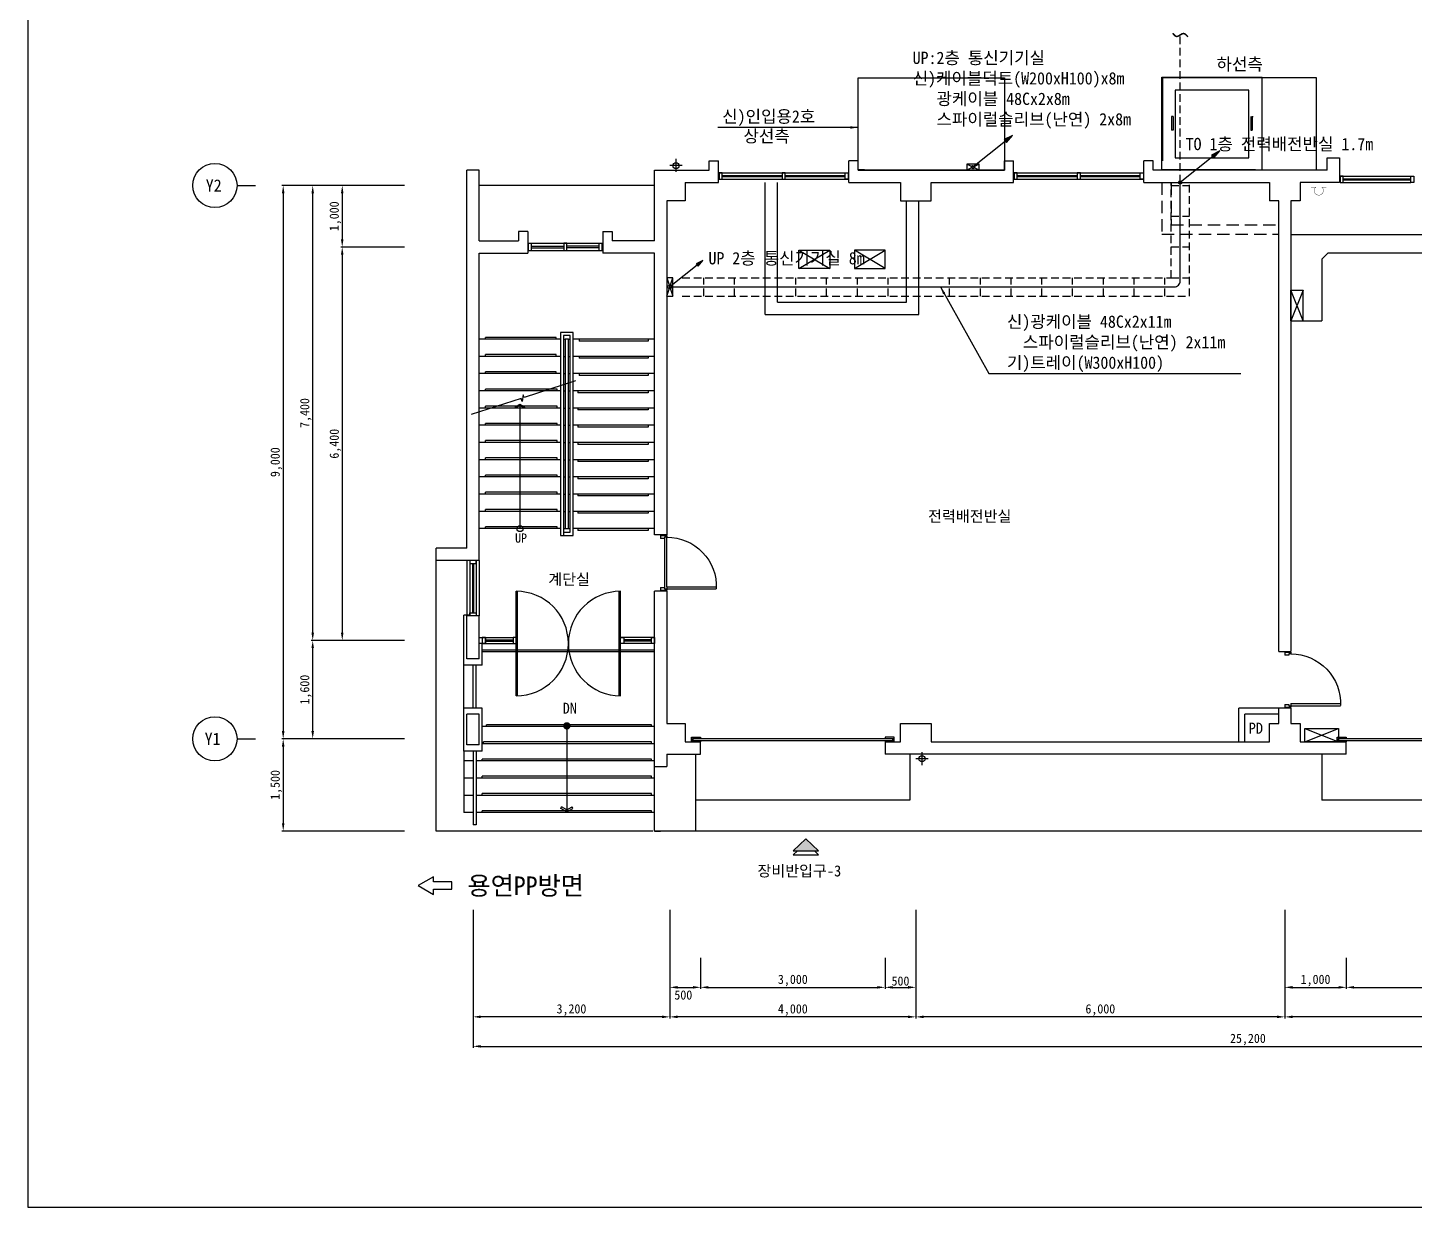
# Model space of a CAD drawing. Header units: millimetres. Extents: x 195645 to 235445, y -268596 to -237350.
# Drawn here: x 195645 to 218191, y -268596 to -249409 of the extents above; entities that cross this region are included whole.
import ezdxf
from ezdxf.enums import TextEntityAlignment as Align

# ---------------------------------------------------------------- set-up
doc = ezdxf.new("R2010")
doc.units = ezdxf.units.MM
doc.linetypes.add('HIDDEN', pattern=[0.375, 0.25, -0.125])
doc.linetypes.add('HIDDEN2', pattern=[0.1875, 0.125, -0.0625])
for name, color, linetype in [('TN-LEAT', 3, 'Continuous'), ('TN-TEXT', 6, 'Continuous'), ('TT-CABL', 4, 'Continuous'), ('TT-CTRL-JUNT', 4, 'Continuous'), ('TT-TRAY', 4, 'Continuous'), ('TZ-BASE', 253, 'Continuous'), ('TZ-DIMS', 1, 'Continuous'), ('TZ-LEAL', 1, 'Continuous'), ('TZ-LEAT', 3, 'Continuous'), ('TZ-SYMB', 2, 'Continuous'), ('TZ-TEX2', 3, 'Continuous')]:
    doc.layers.add(name, color=color, linetype=linetype)
doc.layers.add('TX-PAPR', color=2, linetype='Continuous', plot=False)
doc.styles.get("Standard").update_dxf_attribs({"font": 'GulimChe.ttf'})
doc.dimstyles.new('D50', dxfattribs={"dimscale": 50, "dimtxt": 3, "dimasz": 2.5, "dimexe": 0.5, "dimexo": 0.5, "dimgap": 0.5, "dimtad": 1, "dimdec": 0, "dimzin": 1, "dimdsep": 46, "dimlunit": 6, "dimtxsty": 'Standard', "dimcen": 1, "dimclrd": 1, "dimclre": 1, "dimclrt": 3, "dimadec": 0, "dimazin": 0, "dimtfac": 1, "dimtdec": 0, "dimtix": 1, "dimtmove": 2, "dimatfit": 3, "dimfxl": 0, "dimtvp": 2, "dimlwd": -1, "dimlwe": -1, "dimarcsym": 0})

# ---------------------------------------------------------------- blocks, each defined once
blk = doc.blocks.new('*D1296')
at = {"layer": 'DEFPOINTS', "color": 0}
for p in [(201797, -251976), (199799, -260976), (201797, -260976)]:
    blk.add_point(p, dxfattribs=at)
at = {"layer": 'TZ-DIMS', "color": 1}
for p, q in [((201772, -251976), (199774, -251976)), ((199799, -252101), (199799, -260851)), ((201772, -260976), (199774, -260976))]:
    blk.add_line(p, q, dxfattribs=at)
for points in [[(199778, -252101), (199819, -252101), (199799, -251976)], [(199778, -260851), (199819, -260851), (199799, -260976)]]:
    blk.add_solid(points, dxfattribs=at)
at = {"layer": 'TZ-DIMS', "color": 3, "insert": (199687, -256476), "char_height": 150, "attachment_point": 5, "rotation": 90}
blk.add_mtext('9,000', dxfattribs=at)
blk = doc.blocks.new('*D1303')
at = {"layer": 'DEFPOINTS', "color": 0}
for p in [(202886, -264155), (228086, -264155), (228086, -265978)]:
    blk.add_point(p, dxfattribs=at)
at = {"layer": 'TZ-DIMS', "color": 1}
for p, q in [((202886, -264180), (202886, -266003)), ((228086, -264180), (228086, -266003)), ((203011, -265978), (227961, -265978))]:
    blk.add_line(p, q, dxfattribs=at)
for points in [[(203011, -265957), (203011, -265999), (202886, -265978)], [(227961, -265957), (227961, -265999), (228086, -265978)]]:
    blk.add_solid(points, dxfattribs=at)
at = {"layer": 'TZ-DIMS', "color": 3, "insert": (215486, -265867), "char_height": 150, "attachment_point": 5}
blk.add_mtext('25,200', dxfattribs=at)
blk = doc.blocks.new('*D1304')
at = {"layer": 'DEFPOINTS', "color": 0}
for p in [(202886, -263730), (206086, -263730), (202886, -265498)]:
    blk.add_point(p, dxfattribs=at)
at = {"layer": 'TZ-DIMS', "color": 1}
for p, q in [((202886, -263755), (202886, -265523)), ((206086, -263755), (206086, -265523)), ((205961, -265498), (203011, -265498))]:
    blk.add_line(p, q, dxfattribs=at)
for points in [[(203011, -265477), (203011, -265519), (202886, -265498)], [(205961, -265477), (205961, -265519), (206086, -265498)]]:
    blk.add_solid(points, dxfattribs=at)
at = {"layer": 'TZ-DIMS', "color": 3, "insert": (204486, -265387), "char_height": 150, "attachment_point": 5}
blk.add_mtext('3,200', dxfattribs=at)
blk = doc.blocks.new('*D1306')
at = {"layer": 'DEFPOINTS', "color": 0}
for p in [(216086, -263730), (222086, -263730), (216086, -265498)]:
    blk.add_point(p, dxfattribs=at)
at = {"layer": 'TZ-DIMS', "color": 1}
for p, q in [((216086, -263755), (216086, -265523)), ((222086, -263755), (222086, -265523)), ((221961, -265498), (216211, -265498))]:
    blk.add_line(p, q, dxfattribs=at)
for points in [[(216211, -265477), (216211, -265519), (216086, -265498)], [(221961, -265477), (221961, -265519), (222086, -265498)]]:
    blk.add_solid(points, dxfattribs=at)
at = {"layer": 'TZ-DIMS', "color": 3, "insert": (219086, -265387), "char_height": 150, "attachment_point": 5}
blk.add_mtext('6,000', dxfattribs=at)
blk = doc.blocks.new('*D1308')
at = {"layer": 'DEFPOINTS', "color": 0}
for p in [(206086, -264512), (206586, -264512), (206586, -265018)]:
    blk.add_point(p, dxfattribs=at)
at = {"layer": 'TZ-DIMS', "color": 1}
for p, q in [((206086, -264537), (206086, -265043)), ((206586, -264537), (206586, -265043)), ((206211, -265018), (206461, -265018))]:
    blk.add_line(p, q, dxfattribs=at)
for points in [[(206211, -264997), (206211, -265039), (206086, -265018)], [(206461, -264997), (206461, -265039), (206586, -265018)]]:
    blk.add_solid(points, dxfattribs=at)
at = {"layer": 'TZ-DIMS', "color": 3, "insert": (206305, -265143), "char_height": 150, "attachment_point": 5}
blk.add_mtext('500', dxfattribs=at)
blk = doc.blocks.new('*D1309')
at = {"layer": 'DEFPOINTS', "color": 0}
for p in [(206586, -264512), (209586, -264512), (209586, -265018)]:
    blk.add_point(p, dxfattribs=at)
at = {"layer": 'TZ-DIMS', "color": 1}
for p, q in [((206586, -264537), (206586, -265043)), ((209586, -264537), (209586, -265043)), ((206711, -265018), (209461, -265018))]:
    blk.add_line(p, q, dxfattribs=at)
for points in [[(206711, -264997), (206711, -265039), (206586, -265018)], [(209461, -264997), (209461, -265039), (209586, -265018)]]:
    blk.add_solid(points, dxfattribs=at)
at = {"layer": 'TZ-DIMS', "color": 3, "insert": (208086, -264907), "char_height": 150, "attachment_point": 5}
blk.add_mtext('3,000', dxfattribs=at)
blk = doc.blocks.new('*D1310')
at = {"layer": 'DEFPOINTS', "color": 0}
for p in [(209586, -264512), (210086, -264512), (210086, -265018)]:
    blk.add_point(p, dxfattribs=at)
at = {"layer": 'TZ-DIMS', "color": 1}
for p, q in [((209586, -264537), (209586, -265043)), ((210086, -264537), (210086, -265043)), ((209711, -265018), (209961, -265018))]:
    blk.add_line(p, q, dxfattribs=at)
for points in [[(209711, -264997), (209711, -265039), (209586, -265018)], [(209961, -264997), (209961, -265039), (210086, -265018)]]:
    blk.add_solid(points, dxfattribs=at)
at = {"layer": 'TZ-DIMS', "color": 3, "insert": (209836, -264916), "char_height": 150, "attachment_point": 5}
blk.add_mtext('500', dxfattribs=at)
blk = doc.blocks.new('*D1311')
at = {"layer": 'DEFPOINTS', "color": 0}
for p in [(216086, -264512), (217086, -264512), (217086, -265018)]:
    blk.add_point(p, dxfattribs=at)
at = {"layer": 'TZ-DIMS', "color": 1}
for p, q in [((216086, -264537), (216086, -265043)), ((217086, -264537), (217086, -265043)), ((216211, -265018), (216961, -265018))]:
    blk.add_line(p, q, dxfattribs=at)
for points in [[(216211, -264997), (216211, -265039), (216086, -265018)], [(216961, -264997), (216961, -265039), (217086, -265018)]]:
    blk.add_solid(points, dxfattribs=at)
at = {"layer": 'TZ-DIMS', "color": 3, "insert": (216586, -264907), "char_height": 150, "attachment_point": 5}
blk.add_mtext('1,000', dxfattribs=at)
blk = doc.blocks.new('*D1312')
at = {"layer": 'DEFPOINTS', "color": 0}
for p in [(217086, -264512), (221086, -264512), (221086, -265018)]:
    blk.add_point(p, dxfattribs=at)
at = {"layer": 'TZ-DIMS', "color": 1}
for p, q in [((217086, -264537), (217086, -265043)), ((221086, -264537), (221086, -265043)), ((217211, -265018), (220961, -265018))]:
    blk.add_line(p, q, dxfattribs=at)
for points in [[(217211, -264997), (217211, -265039), (217086, -265018)], [(220961, -264997), (220961, -265039), (221086, -265018)]]:
    blk.add_solid(points, dxfattribs=at)
at = {"layer": 'TZ-DIMS', "color": 3, "insert": (219086, -264907), "char_height": 150, "attachment_point": 5}
blk.add_mtext('4,000', dxfattribs=at)
blk = doc.blocks.new('*D1318')
at = {"layer": 'DEFPOINTS', "color": 0}
for p in [(201797, -260976), (199799, -262476), (201797, -262476)]:
    blk.add_point(p, dxfattribs=at)
at = {"layer": 'TZ-DIMS', "color": 1}
for p, q in [((201772, -260976), (199774, -260976)), ((199799, -261101), (199799, -262351)), ((201772, -262476), (199774, -262476))]:
    blk.add_line(p, q, dxfattribs=at)
for points in [[(199778, -261101), (199819, -261101), (199799, -260976)], [(199778, -262351), (199819, -262351), (199799, -262476)]]:
    blk.add_solid(points, dxfattribs=at)
at = {"layer": 'TZ-DIMS', "color": 3, "insert": (199687, -261726), "char_height": 150, "attachment_point": 5, "rotation": 90}
blk.add_mtext('1,500', dxfattribs=at)
blk = doc.blocks.new('ARROW1')
for p, q in [((0, 0), (0.29, 0.5)), ((0, 0), (0.29, -0.5)), ((0.16, 0), (0.41, 0.43)), ((0.16, 0), (0.41, -0.43)), ((0.29, 0.5), (0.41, 0.43)), ((0.29, -0.5), (0.41, -0.43))]:
    blk.add_line(p, q)
blk = doc.blocks.new('*D1324')
at = {"layer": 'DEFPOINTS', "color": 0}
for p in [(200279, -259376), (201797, -259376), (201797, -260976)]:
    blk.add_point(p, dxfattribs=at)
at = {"layer": 'TZ-DIMS', "color": 1}
for p, q in [((201772, -259376), (200254, -259376)), ((200279, -260851), (200279, -259501)), ((201772, -260976), (200254, -260976))]:
    blk.add_line(p, q, dxfattribs=at)
for points in [[(200258, -259501), (200299, -259501), (200279, -259376)], [(200258, -260851), (200299, -260851), (200279, -260976)]]:
    blk.add_solid(points, dxfattribs=at)
at = {"layer": 'TZ-DIMS', "color": 3, "insert": (200167, -260176), "char_height": 150, "attachment_point": 5, "rotation": 90}
blk.add_mtext('1,600', dxfattribs=at)
blk = doc.blocks.new('*D1325')
at = {"layer": 'DEFPOINTS', "color": 0}
for p in [(200279, -251976), (201797, -251976), (201797, -259376)]:
    blk.add_point(p, dxfattribs=at)
at = {"layer": 'TZ-DIMS', "color": 1}
for p, q in [((201772, -251976), (200254, -251976)), ((200279, -259251), (200279, -252101)), ((201772, -259376), (200254, -259376))]:
    blk.add_line(p, q, dxfattribs=at)
for points in [[(200258, -252101), (200299, -252101), (200279, -251976)], [(200258, -259251), (200299, -259251), (200279, -259376)]]:
    blk.add_solid(points, dxfattribs=at)
at = {"layer": 'TZ-DIMS', "color": 3, "insert": (200167, -255676), "char_height": 150, "attachment_point": 5, "rotation": 90}
blk.add_mtext('7,400', dxfattribs=at)
blk = doc.blocks.new('*D1326')
at = {"layer": 'DEFPOINTS', "color": 0}
for p in [(210086, -263730), (216086, -263730), (210086, -265498)]:
    blk.add_point(p, dxfattribs=at)
at = {"layer": 'TZ-DIMS', "color": 1}
for p, q in [((210086, -263755), (210086, -265523)), ((216086, -263755), (216086, -265523)), ((215961, -265498), (210211, -265498))]:
    blk.add_line(p, q, dxfattribs=at)
for points in [[(210211, -265477), (210211, -265519), (210086, -265498)], [(215961, -265477), (215961, -265519), (216086, -265498)]]:
    blk.add_solid(points, dxfattribs=at)
at = {"layer": 'TZ-DIMS', "color": 3, "insert": (213086, -265387), "char_height": 150, "attachment_point": 5}
blk.add_mtext('6,000', dxfattribs=at)
blk = doc.blocks.new('*D1327')
at = {"layer": 'DEFPOINTS', "color": 0}
for p in [(206086, -263730), (210086, -263730), (206086, -265498)]:
    blk.add_point(p, dxfattribs=at)
at = {"layer": 'TZ-DIMS', "color": 1}
for p, q in [((206086, -263755), (206086, -265523)), ((210086, -263755), (210086, -265523)), ((209961, -265498), (206211, -265498))]:
    blk.add_line(p, q, dxfattribs=at)
for points in [[(206211, -265477), (206211, -265519), (206086, -265498)], [(209961, -265477), (209961, -265519), (210086, -265498)]]:
    blk.add_solid(points, dxfattribs=at)
at = {"layer": 'TZ-DIMS', "color": 3, "insert": (208086, -265387), "char_height": 150, "attachment_point": 5}
blk.add_mtext('4,000', dxfattribs=at)
blk = doc.blocks.new('*D1335')
at = {"layer": 'DEFPOINTS', "color": 0}
for p in [(201797, -251976), (200759, -252976), (201797, -252976)]:
    blk.add_point(p, dxfattribs=at)
at = {"layer": 'TZ-DIMS', "color": 1}
for p, q in [((201772, -251976), (200734, -251976)), ((200759, -252101), (200759, -252851)), ((201772, -252976), (200734, -252976))]:
    blk.add_line(p, q, dxfattribs=at)
for points in [[(200738, -252101), (200779, -252101), (200759, -251976)], [(200738, -252851), (200779, -252851), (200759, -252976)]]:
    blk.add_solid(points, dxfattribs=at)
at = {"layer": 'TZ-DIMS', "color": 3, "insert": (200647, -252476), "char_height": 150, "attachment_point": 5, "rotation": 90}
blk.add_mtext('1,000', dxfattribs=at)
blk = doc.blocks.new('*D1336')
at = {"layer": 'DEFPOINTS', "color": 0}
for p in [(201797, -252976), (200759, -259376), (201797, -259376)]:
    blk.add_point(p, dxfattribs=at)
at = {"layer": 'TZ-DIMS', "color": 1}
for p, q in [((201772, -252976), (200734, -252976)), ((200759, -253101), (200759, -259251)), ((201772, -259376), (200734, -259376))]:
    blk.add_line(p, q, dxfattribs=at)
for points in [[(200738, -253101), (200779, -253101), (200759, -252976)], [(200738, -259251), (200779, -259251), (200759, -259376)]]:
    blk.add_solid(points, dxfattribs=at)
at = {"layer": 'TZ-DIMS', "color": 3, "insert": (200647, -256176), "char_height": 150, "attachment_point": 5, "rotation": 90}
blk.add_mtext('6,400', dxfattribs=at)
blk = doc.blocks.new('2P-D203')
at = {"color": 0}
for p, q in [((29, 50), (29, 855)), ((65, 50), (65, 856)), ((0, 50), (0, -50)), ((29, 50), (0, 50)), ((65, 50), (29, 50)), ((29, 14), (29, 50)), ((50, 14), (29, 14)), ((50, -50), (50, 14)), ((871, 14), (850, 14)), ((871, 14), (850, 14)), ((850, 14), (850, -50)), ((900, 50), (871, 50)), ((871, 50), (871, 14)), ((900, -50), (900, 50)), ((50, -50), (0, -50)), ((900, -50), (850, -50))]:
    blk.add_line(p, q, dxfattribs=at)
blk.add_arc((65, 50), 806, 0, 92.5062, dxfattribs=at)

msp = doc.modelspace()

# ---------------------------------------------------------------- hatches: boundary and pattern name
at = {"layer": 'TZ-BASE'}
msp.add_hatch(color=256, dxfattribs=at).paths.add_polyline_path([(208503.7, -262795.7), (208093, -262795.7), (208298.4, -262601.2)])
at = {"layer": 'TZ-SYMB'}
for points in [[(211657.4, -251161.4), (211522.6, -251229.6), (211561.4, -251278.1)], [(215028.2, -251411.4), (214893.4, -251479.6), (214932.3, -251528.1)], [(206623.1, -253195.5), (206515.2, -253250.1), (206546.3, -253288.9)]]:
    msp.add_hatch(color=256, dxfattribs=at).paths.add_polyline_path(points)

# ---------------------------------------------------------------- linework, layer by layer
at = {"layer": 'TT-CABL', "const_width": 25, "elevation": -0.1}
msp.add_lwpolyline([(214511.4, -249557.4), (214496.9, -249541.5), (214482.3, -249526.9), (214474.8, -249520.5), (214467.4, -249515), (214459.8, -249510.4), (214452, -249507), (214444.2, -249504.9), (214434.8, -249504.3), (214428, -249505.2), (214419.7, -249507.6), (214411.3, -249511.2), (214402.7, -249515.7), (214385.6, -249526.3), (214368.5, -249537.1), (214351.6, -249546.2), (214343.4, -249549.3), (214335.3, -249551.1), (214328.6, -249551.5), (214319.9, -249550), (214312.4, -249546.9), (214305.1, -249542.6), (214298, -249537), (214291, -249530.4), (214277.3, -249515.2), (214263.8, -249498.4)], dxfattribs=at)
at = {"layer": 'TT-CABL', "linetype": 'HIDDEN', "ltscale": 500, "elevation": -0.1}
msp.add_lwpolyline([(214386.1, -251925.9), (214386.1, -249525.9)], dxfattribs=at)
at = {"layer": 'TT-CABL'}
msp.add_lwpolyline([(206086, -253625.9), (214286.1, -253625.9, 0.4142136), (214386.1, -253525.9), (214386.1, -251925.9)], format="xyb", dxfattribs=at)
at = {"layer": 'TT-CTRL-JUNT', "ltscale": 3}
for points in [[(210915.3, -251625.9), (210915.3, -251725.9), (211115.3, -251725.9), (211115.3, -251625.9)], [(206036, -253775.9), (206136, -253775.9), (206136, -253475.9), (206036, -253475.9)]]:
    msp.add_lwpolyline(points, close=True, dxfattribs=at)
for points in [[(211115.3, -251725.9), (210915.3, -251625.9)], [(211115.3, -251625.9), (210915.3, -251725.9)], [(206036, -253775.9), (206136, -253475.9)], [(206036, -253475.9), (206136, -253775.9)]]:
    msp.add_lwpolyline(points, dxfattribs=at)
at = {"layer": 'TT-TRAY', "linetype": 'HIDDEN2', "ltscale": 1000}
for points in [[(206286, -253475.9), (214236.1, -253475.9), (214236.1, -251925.9)], [(206286, -253775.9), (214536.1, -253775.9), (214536.1, -251925.9)], [(206636, -253775.9), (206636, -253475.9)], [(207136, -253775.9), (207136, -253475.9)], [(207636, -253775.9), (207636, -253475.9)], [(208136, -253775.9), (208136, -253475.9)], [(208636, -253775.9), (208636, -253475.9)], [(209136, -253775.9), (209136, -253475.9)], [(209636, -253775.9), (209636, -253475.9)], [(210136, -253775.9), (210136, -253475.9)], [(210636, -253775.9), (210636, -253475.9)], [(211136, -253775.9), (211136, -253475.9)], [(211636, -253775.9), (211636, -253475.9)], [(212136, -253775.9), (212136, -253475.9)], [(212636, -253775.9), (212636, -253475.9)], [(213136, -253775.9), (213136, -253475.9)], [(213636, -253775.9), (213636, -253475.9)], [(214136, -253775.9), (214136, -253475.9)], [(214236.1, -253475.9), (214536.1, -253475.9)]]:
    msp.add_lwpolyline(points, dxfattribs=at)
at = {"layer": 'TT-TRAY', "linetype": 'HIDDEN2', "ltscale": 1000, "elevation": -0.1}
for points in [[(214236.1, -251975.9), (214536.1, -251975.9)], [(214236.1, -252475.9), (214536.1, -252475.9)], [(214236.1, -252975.9), (214536.1, -252975.9)]]:
    msp.add_lwpolyline(points, dxfattribs=at)
at = {"layer": 'TX-PAPR'}
msp.add_lwpolyline([(195644.6, -268595.5), (235444.6, -268595.5), (235444.6, -242795.5), (195644.6, -242795.5)], close=True, dxfattribs=at)
at = {"layer": 'TZ-BASE'}
for p, q in [((214086.1, -250210.9), (215716.1, -250210.9)), ((214086.1, -251575.9), (214086.1, -250210.9)), ((216601.1, -250225.9), (214101.1, -250225.9)), ((214101.1, -251575.9), (214101.1, -250225.9)), ((215716.1, -251717.9), (215716.1, -250210.9)), ((216601.1, -251725.9), (216601.1, -250225.9)), ((214245.2, -250850.8), (214245.2, -251078)), ((214267.9, -250850.8), (214245.2, -250850.8)), ((214267.9, -250850.8), (214267.9, -251078)), ((215534.3, -250850.8), (215534.3, -251078)), ((215547.4, -250850.8), (215570.1, -250850.8)), ((215557, -250850.8), (215557, -251078)), ((214267.9, -251078), (214245.2, -251078)), ((215534.3, -251078), (215557, -251078)), ((206186, -251544.4), (206186, -251755)), ((206726, -251725.9), (206726, -251575.9)), ((206726, -251575.9), (206876, -251575.9)), ((206876, -251925.9), (206876, -251575.9)), ((208996, -251925.9), (208996, -251575.9)), ((209146, -251575.9), (208996, -251575.9)), ((209146, -251725.9), (209146, -251575.9)), ((211526, -251725.9), (211526, -251575.9)), ((211526, -251575.9), (211676, -251575.9)), ((211676, -251925.9), (211676, -251575.9)), ((213796, -251925.9), (213796, -251575.9)), ((213946, -251575.9), (213796, -251575.9)), ((213946, -251725.9), (213946, -251575.9)), ((214086.1, -251717.9), (214086.1, -251575.9)), ((216776, -251725.9), (216776, -251525.9)), ((216776, -251525.9), (216976, -251525.9)), ((216976, -251525.9), (216976, -251925.9)), ((202986, -251725.9), (202786, -251725.9)), ((202786, -257875.9), (202786, -251725.9)), ((202986, -252875.9), (202986, -251725.9)), ((205836, -251725.9), (206726, -251725.9)), ((205836, -252875.9), (205836, -251725.9)), ((206286.7, -251650.9), (206083.7, -251650.9)), ((206886, -251771.4), (208986, -251771.4)), ((206936, -251813.4), (207911, -251813.4)), ((206936, -251829.4), (207911, -251829.4)), ((207961, -251813.4), (208936, -251813.4)), ((207961, -251829.4), (208936, -251829.4)), ((209146, -251717.9), (209251, -251717.9)), ((209146, -251725.9), (211526, -251725.9)), ((211686, -251771.4), (213786, -251771.4)), ((211736, -251813.4), (212711, -251813.4)), ((211736, -251829.4), (212711, -251829.4)), ((212761, -251813.4), (213736, -251813.4)), ((212761, -251829.4), (213736, -251829.4)), ((216776, -251725.9), (213946, -251725.9)), ((214086.1, -251717.9), (215611.1, -251717.9)), ((216976, -251725.9), (216976, -251925.9)), ((216986, -251825.9), (218136, -251825.9)), ((205836, -251975.9), (202986, -251975.9)), ((206336, -251925.9), (206876, -251925.9)), ((206336, -251925.9), (206336, -252225.9)), ((206886, -251871.4), (208986, -251871.4)), ((207636, -254075.9), (207636, -251925.9)), ((207836, -253875.9), (207836, -251925.9)), ((208996, -251925.9), (209836, -251925.9)), ((209836, -251925.9), (209836, -252225.9)), ((210336, -252225.9), (210336, -251925.9)), ((210336, -251925.9), (211676, -251925.9)), ((211686, -251871.4), (213786, -251871.4)), ((213796, -251925.9), (215836, -251925.9)), ((215836, -251925.9), (215836, -252225.9)), ((216976, -251925.9), (216336, -251925.9)), ((216336, -251925.9), (216336, -252225.9)), ((216986, -251925.9), (218136, -251925.9)), ((217036, -251867.9), (218136, -251867.9)), ((217036, -251883.9), (218136, -251883.9)), ((206336, -252225.9), (206036, -252225.9)), ((206036, -252225.9), (206036, -257655.9)), ((209836, -252225.9), (210336, -252225.9)), ((209936, -253875.9), (209936, -252225.9)), ((210136, -254075.9), (210136, -252225.9)), ((215986, -252225.9), (215836, -252225.9)), ((215986, -259555.9), (215986, -252225.9)), ((216336, -252225.9), (216186, -252225.9)), ((216186, -252225.9), (216186, -259555.9)), ((203776, -252725.9), (203626, -252725.9)), ((203626, -252725.9), (203626, -252875.9)), ((203776, -252725.9), (203776, -253075.9)), ((204996, -252725.9), (205146, -252725.9)), ((204996, -252725.9), (204996, -253075.9)), ((205146, -252725.9), (205146, -252875.9)), ((202986, -252875.9), (203626, -252875.9)), ((203786, -252914.3), (204986, -252914.3)), ((203786, -253034.3), (203786, -252914.3)), ((203836, -253034.3), (203836, -252914.3)), ((203836, -252960.9), (204361, -252960.9)), ((204936, -252960.9), (204411, -252960.9)), ((204936, -253034.3), (204936, -252914.3)), ((204986, -253034.3), (204986, -252914.3)), ((205836, -252875.9), (205146, -252875.9)), ((226836, -252775.9), (216186, -252775.9)), ((216186, -252775.9), (216186, -254175.9)), ((202986, -258075.9), (202986, -253075.9)), ((202986, -253075.9), (203776, -253075.9)), ((203786, -253034.3), (204986, -253034.3)), ((203836, -252990.9), (204361, -252990.9)), ((204936, -252990.9), (204411, -252990.9)), ((205836, -253075.9), (204996, -253075.9)), ((205836, -257655.9), (205836, -253075.9)), ((208186, -253325.9), (208686, -253025.9)), ((208186, -253025.9), (208686, -253325.9)), ((209086, -253325.9), (209586, -253025.9)), ((209586, -253325.9), (209086, -253025.9)), ((216686, -253175.9), (216786.1, -253075.8)), ((216686, -253175.9), (216686, -254175.9)), ((226836, -253075.9), (216786, -253075.9)), ((216186, -254175.9), (216186, -253675.9)), ((216186, -253675.9), (216386, -253675.9)), ((216386, -253675.9), (216186, -254175.9)), ((216386, -254175.9), (216186, -253675.9)), ((216386, -254175.9), (216386, -253675.9)), ((207636, -254075.9), (210136, -254075.9)), ((207836, -253875.9), (209936, -253875.9)), ((216186, -254175.9), (216686, -254175.9)), ((204306, -254475.9), (202986, -254475.9)), ((204236, -254445.9), (203086, -254445.9)), ((203086, -254475.9), (203086, -254445.9)), ((204236, -254475.9), (204236, -254445.9)), ((204356, -254475.9), (204386, -254475.9)), ((204436, -254475.9), (204466, -254475.9)), ((205836, -254475.9), (204516, -254475.9)), ((204611, -254475.9), (204611, -254505.9)), ((205736, -254505.9), (204611, -254505.9)), ((205736, -254475.9), (205736, -254505.9)), ((204306, -254755.9), (202986, -254755.9)), ((204236, -254725.9), (203086, -254725.9)), ((203086, -254755.9), (203086, -254725.9)), ((204236, -254755.9), (204236, -254725.9)), ((204356, -254755.9), (204386, -254755.9)), ((204436, -254755.9), (204466, -254755.9)), ((205836, -254755.9), (204516, -254755.9)), ((204611, -254755.9), (204611, -254785.9)), ((205736, -254755.9), (205736, -254785.9)), ((205736, -254785.9), (204611, -254785.9)), ((204306, -255035.9), (202986, -255035.9)), ((204236, -255005.9), (203086, -255005.9)), ((203086, -255035.9), (203086, -255005.9)), ((204236, -255035.9), (204236, -255005.9)), ((204356, -255035.9), (204386, -255035.9)), ((204436, -255035.9), (204466, -255035.9)), ((204436, -257555.9), (204436, -255190.5)), ((204466, -257615.9), (204466, -255190.5)), ((205836, -255035.9), (204516, -255035.9)), ((204516, -257665.9), (204516, -255162.6)), ((204611, -255035.9), (204611, -255065.9)), ((205736, -255065.9), (204611, -255065.9)), ((205736, -255035.9), (205736, -255065.9)), ((204306, -255315.9), (202986, -255315.9)), ((204256, -255285.9), (203086, -255285.9)), ((203086, -255315.9), (203086, -255285.9)), ((204256, -255315.9), (204256, -255285.9)), ((204306, -255225.8), (204306, -257665.9)), ((204356, -255225.8), (204356, -257665.9)), ((204356, -255315.9), (204386, -255315.9)), ((204386, -255225.8), (204386, -257555.9)), ((204436, -255315.9), (204466, -255315.9)), ((205836, -255315.9), (204516, -255315.9)), ((204591, -255315.9), (204591, -255345.9)), ((205736, -255345.9), (204591, -255345.9)), ((205736, -255315.9), (205736, -255345.9)), ((204306, -255595.9), (202986, -255595.9)), ((204256, -255565.9), (203086, -255565.9)), ((203086, -255595.9), (203086, -255565.9)), ((203575, -255575.9), (203648.5, -255533.4)), ((203583.5, -255590.6), (203575, -255575.9)), ((203648.5, -255553), (203583.5, -255590.6)), ((203648.5, -255533.4), (203722, -255575.9)), ((203713.5, -255590.6), (203648.5, -255553)), ((203722, -255575.9), (203713.5, -255590.6)), ((204256, -255595.9), (204256, -255565.9)), ((204356, -255595.9), (204386, -255595.9)), ((204436, -255595.9), (204466, -255595.9)), ((205836, -255595.9), (204516, -255595.9)), ((204591, -255595.9), (204591, -255625.9)), ((205736, -255625.9), (204591, -255625.9)), ((205736, -255595.9), (205736, -255625.9)), ((204306, -255875.9), (202986, -255875.9)), ((204256, -255845.9), (203086, -255845.9)), ((203086, -255875.9), (203086, -255845.9)), ((204256, -255875.9), (204256, -255845.9)), ((204356, -255875.9), (204386, -255875.9)), ((204436, -255875.9), (204466, -255875.9)), ((205836, -255875.9), (204516, -255875.9)), ((204591, -255875.9), (204591, -255905.9)), ((205736, -255875.9), (205736, -255905.9)), ((204256, -256125.9), (203086, -256125.9)), ((203086, -256155.9), (203086, -256125.9)), ((204256, -256155.9), (204256, -256125.9)), ((205736, -255905.9), (204591, -255905.9)), ((204306, -256155.9), (202986, -256155.9)), ((204356, -256155.9), (204386, -256155.9)), ((204436, -256155.9), (204466, -256155.9)), ((205836, -256155.9), (204516, -256155.9)), ((204591, -256155.9), (204591, -256185.9)), ((205736, -256185.9), (204591, -256185.9)), ((205736, -256155.9), (205736, -256185.9)), ((204306, -256435.9), (202986, -256435.9)), ((204256, -256405.9), (203086, -256405.9)), ((203086, -256435.9), (203086, -256405.9)), ((204256, -256435.9), (204256, -256405.9)), ((204356, -256435.9), (204386, -256435.9)), ((204436, -256435.9), (204466, -256435.9)), ((205836, -256435.9), (204516, -256435.9)), ((204591, -256435.9), (204591, -256465.9)), ((205736, -256465.9), (204591, -256465.9)), ((205736, -256435.9), (205736, -256465.9)), ((204306, -256715.9), (202986, -256715.9)), ((204256, -256685.9), (203086, -256685.9)), ((203086, -256715.9), (203086, -256685.9)), ((204256, -256715.9), (204256, -256685.9)), ((204356, -256715.9), (204386, -256715.9)), ((204436, -256715.9), (204466, -256715.9)), ((205836, -256715.9), (204516, -256715.9)), ((204591, -256715.9), (204591, -256745.9)), ((205736, -256745.9), (204591, -256745.9)), ((205736, -256715.9), (205736, -256745.9)), ((204306, -256995.9), (202986, -256995.9)), ((204256, -256965.9), (203086, -256965.9)), ((203086, -256995.9), (203086, -256965.9)), ((204256, -256995.9), (204256, -256965.9)), ((204356, -256995.9), (204386, -256995.9)), ((204436, -256995.9), (204466, -256995.9)), ((205836, -256995.9), (204516, -256995.9)), ((204591, -256995.9), (204591, -257025.9)), ((205736, -257025.9), (204591, -257025.9)), ((205736, -256995.9), (205736, -257025.9)), ((204256, -257245.9), (203086, -257245.9)), ((203086, -257275.9), (203086, -257245.9)), ((204256, -257275.9), (204256, -257245.9)), ((204306, -257275.9), (202986, -257275.9)), ((204356, -257275.9), (204386, -257275.9)), ((204436, -257275.9), (204466, -257275.9)), ((205836, -257275.9), (204516, -257275.9)), ((204591, -257275.9), (204591, -257305.9)), ((205736, -257305.9), (204591, -257305.9)), ((205736, -257275.9), (205736, -257305.9)), ((204306, -257555.9), (202986, -257555.9)), ((204256, -257525.9), (203086, -257525.9)), ((203086, -257555.9), (203086, -257525.9)), ((204256, -257555.9), (204256, -257525.9)), ((204306, -257665.9), (204356, -257665.9)), ((204356, -257555.9), (204386, -257555.9)), ((204356, -257615.9), (204466, -257615.9)), ((204356, -257665.9), (204516, -257665.9)), ((204386, -257555.9), (204436, -257555.9)), ((204436, -257555.9), (204466, -257555.9)), ((205836, -257555.9), (204516, -257555.9)), ((204591, -257555.9), (204591, -257585.9)), ((205736, -257585.9), (204591, -257585.9)), ((205736, -257555.9), (205736, -257585.9)), ((206036, -257655.9), (205836, -257655.9)), ((206000.1, -257695.8), (206000.1, -258516)), ((206036, -258501.3), (206036, -257675.3)), ((202786, -257875.9), (202286, -257875.9)), ((202286, -258075.9), (202286, -257875.9)), ((202986, -258075.9), (202286, -258075.9)), ((202286, -262475.9), (202286, -258075.9)), ((202786, -258079.9), (202786, -258969.9)), ((202836, -258075.9), (202836, -258975.9)), ((202878, -258125.9), (202878, -258925.9)), ((202894, -258125.9), (202894, -258925.9)), ((202936, -258075.9), (202936, -258975.9)), ((202986, -258075.9), (202986, -258975.9)), ((203586, -260275.9), (203586, -258575.9)), ((203611, -260275.5), (203611, -258576.3)), ((205261, -260275.5), (205261, -258576.3)), ((205286, -260275.9), (205286, -258575.9)), ((206036, -258575.9), (205836, -258575.9)), ((205836, -261425.9), (205836, -258575.9)), ((206036, -258575.9), (206036, -260725.9)), ((202736, -259775.9), (202736, -258965.9)), ((202836, -258965.9), (202736, -258965.9)), ((202986, -258975.9), (202786, -258975.9)), ((202786, -259675.9), (202786, -258975.9)), ((202986, -259675.9), (202986, -258975.9)), ((203036, -259775.9), (203036, -259425.9)), ((203090, -259325.9), (203536, -259325.9)), ((203090, -259365.9), (203536, -259365.9)), ((203090, -259385.9), (203536, -259385.9)), ((203090, -259425.9), (203536, -259425.9)), ((205786, -259325.9), (205286, -259325.9)), ((205836, -259325.9), (205336, -259325.9)), ((205786, -259365.9), (205336, -259365.9)), ((205786, -259385.9), (205336, -259385.9)), ((205786, -259425.9), (205336, -259425.9)), ((202986, -259675.9), (202786, -259675.9)), ((203032, -259525.9), (205836, -259525.9)), ((203032, -259555.9), (205836, -259555.9)), ((215986, -259555.9), (216186, -259555.9)), ((203036, -259775.9), (202736, -259775.9)), ((202736, -260475.9), (202736, -259775.9)), ((202886, -260475.9), (202886, -259775.9)), ((202936, -260475.9), (202936, -259775.9)), ((202736, -261175.9), (202736, -260475.9)), ((203036, -260475.9), (202736, -260475.9)), ((202986, -260575.9), (202786, -260575.9)), ((202786, -261075.9), (202786, -260575.9)), ((202986, -261075.9), (202986, -260575.9)), ((203036, -261175.9), (203036, -260475.9)), ((215986, -260475.9), (215336, -260475.9)), ((215336, -261025.9), (215336, -260475.9)), ((215986, -260575.9), (215436, -260575.9)), ((215436, -261025.9), (215436, -260575.9)), ((215986, -260725.9), (215986, -260475.9)), ((216186, -260475.9), (215986, -260475.9)), ((216186, -260475.9), (216186, -260725.9)), ((205836, -260775.9), (203036, -260775.9)), ((205786, -260745.9), (203106, -260745.9)), ((203106, -260775.9), (203106, -260745.9)), ((204411, -260765.2), (204411, -262164.5)), ((205786, -260775.9), (205786, -260745.9)), ((206036, -260725.9), (206336, -260725.9)), ((206336, -260725.9), (206336, -261025.9)), ((209836, -261025.9), (209836, -260725.9)), ((209836, -260725.9), (210336, -260725.9)), ((210336, -260725.9), (210336, -261025.9)), ((215836, -261025.9), (215836, -260725.9)), ((215836, -260725.9), (215986, -260725.9)), ((216186, -260725.9), (216336, -260725.9)), ((216336, -260725.9), (216336, -261025.9)), ((216413, -260807.5), (216959, -261025.9)), ((216413, -261025.9), (216959, -260807.5)), ((202986, -261075.9), (202786, -261075.9)), ((205836, -261055.9), (203036, -261055.9)), ((205786, -261025.9), (203056, -261025.9)), ((203056, -261055.9), (203056, -261025.9)), ((205786, -261055.9), (205786, -261025.9)), ((206336, -261025.9), (206586, -261025.9)), ((206586, -261225.9), (206586, -261025.9)), ((209586, -261025.9), (209836, -261025.9)), ((209586, -261025.9), (209586, -261225.9)), ((210336, -261025.9), (215836, -261025.9)), ((216336, -261025.9), (217086, -261025.9)), ((216436, -261025.9), (217086, -261025.9)), ((217086, -261225.9), (217086, -261025.9)), ((202736, -261175.9), (202736, -262175.9)), ((203036, -261175.9), (202736, -261175.9)), ((202886, -261175.9), (202886, -262375.9)), ((202936, -261175.9), (202936, -262375.9)), ((205786, -261305.9), (203036, -261305.9)), ((203036, -261335.9), (203036, -261305.9)), ((205786, -261335.9), (205786, -261305.9)), ((206036, -261225.9), (206586, -261225.9)), ((206036, -261225.9), (206036, -261425.9)), ((206511, -262475.9), (206511, -261225.9)), ((217086, -261225.9), (209586, -261225.9)), ((209986, -261225.9), (209986, -261975.9)), ((210286.7, -261300.9), (210083.7, -261300.9)), ((210186, -261194.4), (210186, -261405)), ((216686, -261225.9), (216686, -261975.9)), ((202886, -261335.9), (202736, -261335.9)), ((205836, -261335.9), (202936, -261335.9)), ((205836, -261425.9), (206036, -261425.9)), ((205836, -262475.9), (205836, -261425.9)), ((202886, -261615.9), (202736, -261615.9)), ((205836, -261615.9), (202936, -261615.9)), ((205786, -261585.9), (203036, -261585.9)), ((203036, -261615.9), (203036, -261585.9)), ((205786, -261615.9), (205786, -261585.9)), ((202886, -261895.9), (202736, -261895.9)), ((205836, -261895.9), (202936, -261895.9)), ((205786, -261865.9), (203036, -261865.9)), ((203036, -261895.9), (203036, -261865.9)), ((205786, -261895.9), (205786, -261865.9)), ((209986, -261975.9), (206511, -261975.9)), ((221486, -261975.9), (216686, -261975.9)), ((202886, -262175.9), (202736, -262175.9)), ((205836, -262175.9), (202936, -262175.9)), ((205786, -262145.9), (203036, -262145.9)), ((203036, -262175.9), (203036, -262145.9)), ((205786, -262175.9), (205786, -262145.9)), ((202936, -262375.9), (202886, -262375.9)), ((205811, -262475.9), (202286, -262475.9)), ((228336, -262475.9), (205836, -262475.9)), ((205836, -262475.9), (205936, -262475.9)), ((205836, -262475.9), (205936, -262475.9)), ((208093, -262795.7), (208298.4, -262601.2)), ((208503.7, -262795.7), (208298.4, -262601.2)), ((208093, -262795.7), (208503.7, -262795.7)), ((208093, -262864.8), (208159.9, -262795.7)), ((208093, -262864.8), (208503.7, -262864.8)), ((208503.7, -262864.8), (208436.8, -262795.7))]:
    msp.add_line(p, q, dxfattribs=at)
at = {"layer": 'TZ-BASE', "linetype": 'HIDDEN', "ltscale": 800}
for p, q in [((214086.1, -251925.9), (214086.1, -252767.8)), ((214236.1, -251925.9), (214236.1, -252617.8)), ((214236.1, -252617.8), (215986, -252617.8)), ((214086.1, -252767.8), (215986, -252767.8))]:
    msp.add_line(p, q, dxfattribs=at)
at = {"layer": 'TZ-BASE'}
for points in [[(211526, -251725.9), (209146, -251725.9), (209146, -250225.9), (211526, -250225.9)], [(214301.1, -250425.9), (214301.1, -251525.9), (215501.1, -251525.9), (215501.1, -250425.9)], [(206886, -251871.4), (206936, -251871.4), (206936, -251771.4), (206886, -251771.4)], [(207911, -251871.4), (207961, -251871.4), (207961, -251771.4), (207911, -251771.4)], [(208986, -251871.4), (208936, -251871.4), (208936, -251771.4), (208986, -251771.4)], [(211686, -251871.4), (211736, -251871.4), (211736, -251771.4), (211686, -251771.4)], [(212711, -251871.4), (212761, -251871.4), (212761, -251771.4), (212711, -251771.4)], [(213786, -251871.4), (213736, -251871.4), (213736, -251771.4), (213786, -251771.4)], [(216986, -251925.9), (217036, -251925.9), (217036, -251825.9), (216986, -251825.9)], [(218186, -251925.9), (218136, -251925.9), (218136, -251825.9), (218186, -251825.9)], [(204361, -253034.3), (204411, -253034.3), (204411, -252914.3), (204361, -252914.3)], [(208186, -253325.9), (208186, -253025.9), (208686, -253025.9), (208686, -253325.9)], [(209086, -253025.9), (209086, -253325.9), (209586, -253325.9), (209586, -253025.9)], [(202836, -258075.9), (202836, -258125.9), (202936, -258125.9), (202936, -258075.9)], [(202836, -258975.9), (202836, -258925.9), (202936, -258925.9), (202936, -258975.9)], [(202986, -259325.9), (203090, -259325.9), (203090, -259425.9), (202986, -259425.9)], [(203090, -259325.9), (203036, -259325.9), (203036, -259425.9), (203090, -259425.9)], [(203586, -259325.9), (203536, -259325.9), (203536, -259425.9), (203586, -259425.9)], [(205286, -259325.9), (205336, -259325.9), (205336, -259425.9), (205286, -259425.9)], [(205786, -259325.9), (205836, -259325.9), (205836, -259425.9), (205786, -259425.9)], [(216413, -261025.9), (216413, -260807.5), (216959, -260807.5), (216959, -261025.9)], [(206586.1, -261025.9), (206436.1, -261025.9), (206436.1, -260950.9), (206586.1, -260950.9), (206586.1, -260968.4), (206454.1, -260968.4), (206454.1, -261008.4), (206586.1, -261008.4)], [(209585.8, -261025.9), (209735.8, -261025.9), (209735.8, -260950.9), (209585.8, -260950.9), (209585.8, -260968.4), (209717.8, -260968.4), (209717.8, -261008.4), (209585.8, -261008.4)], [(217086, -261025.9), (216936, -261025.9), (216936, -260950.9), (217086, -260950.9), (217086, -260968.4), (216954, -260968.4), (216954, -261008.4), (217086, -261008.4)], [(202241.4, -263219.9), (201992.2, -263363.8), (202241.4, -263507.7), (202241.4, -263423.8), (202541.4, -263423.8), (202541.4, -263303.8), (202241.4, -263303.8)]]:
    msp.add_lwpolyline(points, close=True, dxfattribs=at)
at = {"layer": 'TZ-BASE', "const_width": 5}
for points in [[(216589.6, -252000.9), (216513.5, -252000.9)], [(216687.4, -252000.9), (216763.5, -252000.9)]]:
    msp.add_lwpolyline(points, dxfattribs=at)
msp.add_lwpolyline([(216687.4, -252000.9, -2.6945493), (216589.6, -252000.9)], format="xyb", dxfattribs=at)
at = {"layer": 'TZ-BASE'}
for points in [[(204516, -255180.3), (204516, -254365.9), (204306, -254365.9), (204306, -255243.4)], [(204466, -255180.3), (204466, -254415.9), (204356, -254415.9), (204356, -255243.4)], [(204436, -255190.5), (204436, -254475.9), (204386, -254475.9), (204386, -255225.8)], [(204551.5, -255150.8), (203717.9, -255426.5), (203702.7, -255378.8), (203685.5, -255489.3), (203670.3, -255441.7), (202857.4, -255700.9)], [(203648.5, -255533.4), (203648.5, -257555.9)], [(209712.8, -261003.4), (209712.8, -260973.4), (206459.1, -260973.4), (206459.1, -261003.4), (209712.8, -261003.4)], [(221212.7, -261003.4), (221212.7, -260973.4), (216959, -260973.4), (216959, -261003.4), (221212.7, -261003.4)]]:
    msp.add_lwpolyline(points, dxfattribs=at)
at = {"layer": 'TZ-BASE', "const_width": 60}
msp.add_lwpolyline([(204411, -260735.2, -1), (204411, -260795.2, -1)], format="xyb", close=True, dxfattribs=at)
at = {"layer": 'TZ-BASE'}
for centre in [(206186, -251650.9), (203648.5, -257555.9), (210186, -261300.9)]:
    msp.add_circle(centre, 50, dxfattribs=at)
for centre, start, end in [((203586, -259425.9), 270, 90), ((205286, -259425.9), 90, 270)]:
    msp.add_arc(centre, 850, start, end, dxfattribs=at)
at = {"layer": 'TZ-LEAL'}
for p, q in [((199048.5, -251975.9), (199348.5, -251975.9)), ((199048.5, -260975.9), (199348.5, -260975.9))]:
    msp.add_line(p, q, dxfattribs=at)
for centre in [(198688.5, -251975.9), (198688.5, -260975.9)]:
    msp.add_circle(centre, 360, dxfattribs=at)
at = {"layer": 'TZ-SYMB'}
for points in [[(211657.4, -251161.4), (211522.6, -251229.6), (211561.4, -251278.1)], [(206623.1, -253195.5), (206515.2, -253250.1), (206546.3, -253288.9)]]:
    msp.add_lwpolyline(points, close=True, dxfattribs=at)
for points in [[(211542, -251253.8), (211015.3, -251675.9)], [(206530.8, -253269.5), (206109.4, -253607.1)]]:
    msp.add_lwpolyline(points, dxfattribs=at)
at = {"layer": 'TZ-SYMB', "elevation": -0.1}
msp.add_lwpolyline([(214912.8, -251503.8), (214386.1, -251925.9)], dxfattribs=at)
msp.add_lwpolyline([(215028.2, -251411.4), (214893.4, -251479.6), (214932.3, -251528.1)], close=True, dxfattribs=at)
at = {"layer": 'TZ-SYMB'}
for centre, radius in [((211015.3, -251675.9), 26.8), ((214386.1, -251925.9, -0.1), 26.8), ((206086, -253625.9), 30)]:
    msp.add_circle(centre, radius, dxfattribs=at)

# ---------------------------------------------------------------- block references
at = {"layer": 'TZ-BASE', "extrusion": (0, 0, -1), "zscale": -1, "rotation": 90}
for p in [(-205986, -258565.9), (-216136, -260465.9)]:
    msp.add_blockref('2P-D203', p, dxfattribs=at)
at = {"layer": 'TZ-BASE', "xscale": -200, "yscale": 200, "zscale": 200, "rotation": 269.9999999999959}
msp.add_blockref('ARROW1', (204411, -262164.5), dxfattribs=at)

# ---------------------------------------------------------------- texts
at = {"layer": 'TN-LEAT'}
for s, p in [('Y2', (198539.5, -252076.1)), ('Y1', (198521.7, -261076.1))]:
    msp.add_text(s, height=200, dxfattribs=at).set_placement(p)
at = {"layer": 'TN-TEXT'}
for s, p in [('신)케이블덕트(W200xH100)x8m', (210033.9, -250232.1)), ('   광케이블 48Cx2x8m', (210033.9, -250565.2)), ('   스파이럴슬리브(난연) 2x8m', (210033.9, -250898.2))]:
    msp.add_text(s, height=200, dxfattribs=at).set_placement(p, align=Align.MIDDLE_LEFT)
at = {"layer": 'TZ-BASE'}
for s, height, p in [('전력배전반실', 180, (210962.3, -257352.5)), ('계단실', 180, (204447.5, -258379.3)), ('용연PP방면', 300, (203741.9, -263361))]:
    msp.add_text(s, height=height, dxfattribs=at).set_placement(p, align=Align.MIDDLE)
for s, height, p in [('UP', 150, (203666, -257785.3)), ('DN', 180, (204458.9, -260567.4))]:
    msp.add_text(s, height=height, dxfattribs=at).set_placement(p, align=Align.CENTER)
for s, p in [('PD', (215498.2, -260893.1)), ('장비반입구-3', (207510.5, -263213.7))]:
    msp.add_text(s, height=180, dxfattribs=at).set_placement(p)
at = {"layer": 'TZ-LEAT', "char_height": 200}
for s, insert, attachment_point in [('{\\C6;하선측}', (215351.1, -250012.7), 5), ('{\\C6;신)인입용2호}', (208450.8, -251006.5), 9), ('{\\C6;상선측}', (207659.2, -251182.1), 5), ('{\\C6;신)광케이블 48Cx2x11m\\P\\pt400;  스파이럴슬리브(난연) 2x11m\\P}기)트레이(W300xH100)', (211566.9, -255010), 7)]:
    msp.add_mtext(s, dxfattribs=dict(at, insert=insert, attachment_point=attachment_point))
at = {"layer": 'TZ-TEX2'}
for s, p in [('UP:2층 통신기기실', (210033.9, -249899)), ('TO 1층 전력배전반실 1.7m', (214473.7, -251300.9, -0.1)), ('UP 2층 통신기기실 8m', (206713.9, -253158.3))]:
    msp.add_text(s, height=200, dxfattribs=at).set_placement(p, align=Align.MIDDLE_LEFT)

# ---------------------------------------------------------------- dimensions: what is measured, and where the dimension line sits
at = {"layer": 'TZ-DIMS'}
for base, p1, p2, angle, picture, middle in [((199798.5, -260975.9), (201797.4, -251975.9), (201797.4, -260975.9), 270, '*D1296', (199687.5, -256475.9)), ((200278.5, -251975.9), (201797.4, -259375.9), (201797.4, -251975.9), 270, '*D1325', (200167.4, -255675.9)), ((200758.5, -252975.9), (201797.4, -251975.9), (201797.4, -252975.9), 270, '*D1335', (200647.4, -252475.9)), ((200758.5, -259375.9), (201797.4, -252975.9), (201797.4, -259375.9), 270, '*D1336', (200647.4, -256175.9)), ((200278.5, -259375.9), (201797.4, -260975.9), (201797.4, -259375.9), 270, '*D1324', (200167.4, -260175.9)), ((199798.5, -262475.9), (201797.4, -260975.9), (201797.4, -262475.9), 270, '*D1318', (199687.4, -261725.9)), ((202886, -265498), (206086, -263729.6), (202886, -263729.6), 180, '*D1304', (204486, -265386.9)), ((216086, -265498), (222086, -263729.6), (216086, -263729.6), 180, '*D1306', (219086, -265386.9)), ((228086, -265978), (202886, -264155.3), (228086, -264155.3), 180, '*D1303', (215486, -265866.9))]:
    dim = msp.add_linear_dim(base=base, p1=p1, p2=p2, angle=angle, dimstyle='D50', dxfattribs=at)
    dim.commit()
    dim.dimension.update_dxf_attribs({"geometry": picture, "text_midpoint": middle})
for base, p1, p2, picture, middle in [((206086, -265498), (210086, -263729.6), (206086, -263729.6), '*D1327', (208086, -265386.8)), ((210086, -265498), (216086, -263729.6), (210086, -263729.6), '*D1326', (213086, -265386.9)), ((209586, -265018), (206586, -264512.4), (209586, -264512.4), '*D1309', (208086, -264906.9)), ((210086, -265018), (209586, -264512.4), (210086, -264512.4), '*D1310', (209836, -264916.3)), ((217086, -265018), (216086, -264512.4), (217086, -264512.4), '*D1311', (216586, -264906.8)), ((221086, -265018), (217086, -264512.4), (221086, -264512.4), '*D1312', (219086, -264906.8))]:
    dim = msp.add_linear_dim(base=base, p1=p1, p2=p2, dimstyle='D50', dxfattribs=at)
    dim.commit()
    dim.dimension.update_dxf_attribs({"geometry": picture, "text_midpoint": middle})
dim = msp.add_linear_dim(base=(206586, -265018), p1=(206086, -264512.4), p2=(206586, -264512.4), dimstyle='D50', dxfattribs=at)
dim.commit()
dim.dimension.update_dxf_attribs({"geometry": '*D1308', "text_midpoint": (206305.2, -265143), "dimtype": 160})

# ---------------------------------------------------------------- leaders
at = {"layer": 'TZ-DIMS', "annotation_type": 0, "has_hookline": 1, "hookline_direction": 1, "text_width": 1583.2}
msp.add_leader([(209146, -251031.5), (208682.7, -251031.5), (208475.8, -251031.5)], dimstyle='D50', dxfattribs=at)
at = {"layer": 'TZ-LEAL', "annotation_type": 0, "has_hookline": 1, "hookline_direction": 0, "text_width": 3801.6}
msp.add_leader([(210486, -253625.9), (211272.3, -255035), (211541.9, -255035)], dimstyle='D50', dxfattribs=at)

doc.saveas('drawing.dxf')
